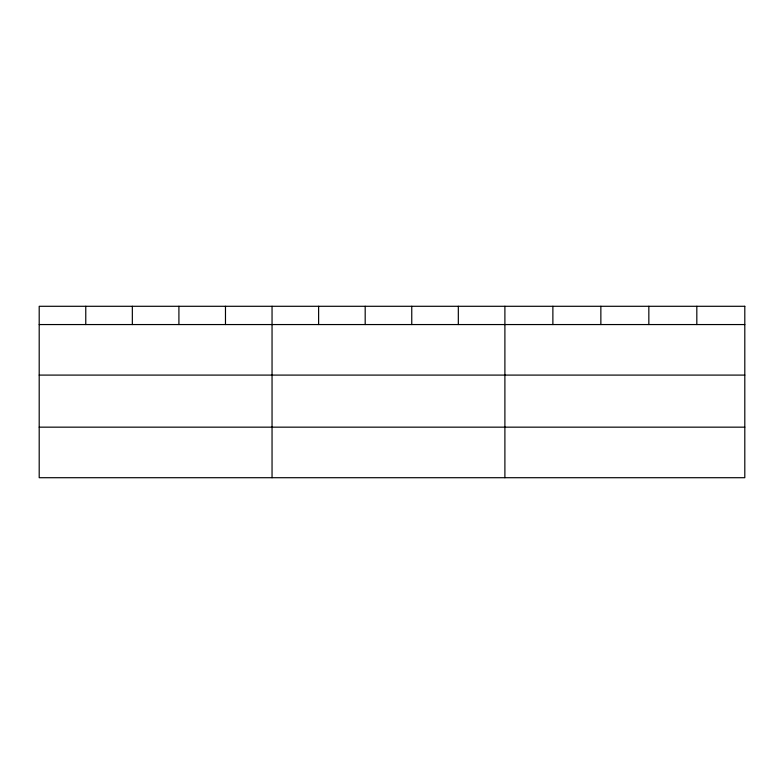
<?xml version="1.0" encoding="UTF-8"?>
<svg xmlns="http://www.w3.org/2000/svg" width="784" height="784" viewBox="0 0 784 784"><rect width="100%" height="100%" fill="white"/><g stroke="black" fill="none" stroke-linecap="round" stroke-linejoin="round"><path stroke-width="1.18" d="M39.2 324.556L744.8 324.556M39.2 375.095L744.8 375.095M39.2 427.162L744.8 427.162M696.819 306.289L696.819 324.556M648.838 306.289L648.838 324.556M600.858 306.289L600.858 324.556M552.877 306.289L552.877 324.556M504.896 306.289L504.896 477.711M458.326 306.289L458.326 324.556M411.757 306.289L411.757 324.556M365.187 306.289L365.187 324.556M318.618 306.289L318.618 324.556M272.048 306.289L272.048 477.711M225.478 306.289L225.478 324.556M178.909 306.289L178.909 324.556M132.339 306.289L132.339 324.556M85.77 306.289L85.77 324.556M744.8 306.289L39.2 306.289L39.2 477.711L744.8 477.711L744.8 306.289"/></g></svg>
